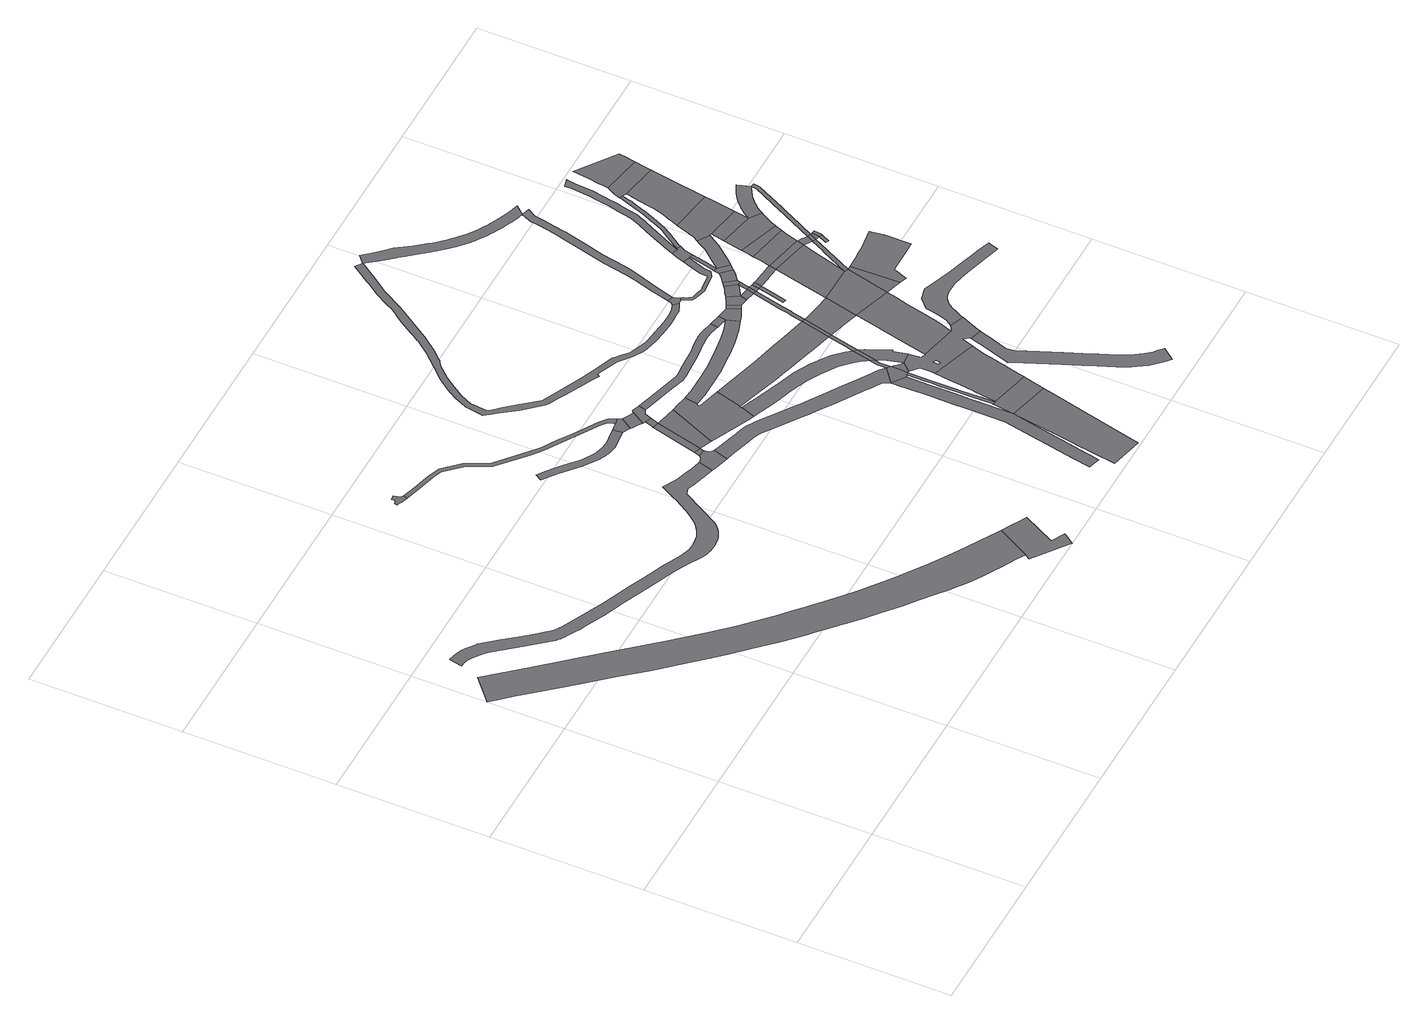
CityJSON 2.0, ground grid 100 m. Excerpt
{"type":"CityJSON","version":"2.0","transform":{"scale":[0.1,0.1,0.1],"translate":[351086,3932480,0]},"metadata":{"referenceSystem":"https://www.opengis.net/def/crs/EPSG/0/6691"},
"CityObjects":{
"road1":{"type":"Road","attributes":{"function":"3","RoadStructureAttribute.sectionType":"1"},"geometry":[{"type":"MultiSurface","lod":"1","boundaries":[[[0,1,2,3,4,5,6,7,8,9,10,11,12,13,14,15,16,17,18,19,20,21,22,23,24,25,26,27,28,29,30,31,32,33,34,35,36,37,38,39,40,41,42,43,44,45,46,47,48,49,50,51,52,53,54,55,56,57,58,59,60,61,62,63,64,65,66,67]]]}]},
"road2":{"type":"Road","attributes":{"RoadStructureAttribute.sectionType":"1"},"geometry":[{"type":"MultiSurface","lod":"1","boundaries":[[[68,69,70,71,72,73,74,75,76,77,78,79,80,81,82,83,84,85,86,87,88,89,90,91,92,93,94,95,96,97,98,99,100,101,102,103,104,105,106,107,108,109,110,111,112,113,114,115,116,117,118,119,120,121,122,123,124,125,126,127,128,129,130,131,132,133,134,135,136,137,138,139,140,141,142,143,144,145,146,147,148,149,150,151,152,153,154,155,156,157,158,159,160,161,162,163,164,165,166,167,168]]]}]},
"road3":{"type":"Road","geometry":[{"type":"MultiSurface","lod":"1","boundaries":[[[169,170,171,172,173,174,175,176,177,178,179,180,181,182,183,184,185,186]]]}]},
"road4":{"type":"Road","geometry":[{"type":"MultiSurface","lod":"1","boundaries":[[[187,188,189,41,40,190,191,192,193,194,195,196,197,198]]]}]},
"road5":{"type":"Road","attributes":{"RoadStructureAttribute.sectionType":"1"},"geometry":[{"type":"MultiSurface","lod":"1","boundaries":[[[185,199,200,201,202,203,204,205,206,207,208,209,210,211,212,213,214,215,216,217,218,219,220,221,222,223,224,225,226,227,228,229,230,186]]]}]},
"road6":{"type":"Road","attributes":{"RoadStructureAttribute.sectionType":"1"},"geometry":[{"type":"MultiSurface","lod":"1","boundaries":[[[231,232,233,234,235,236,237,238,239,240,241,242,243,244,245,246,247,248,249,250,251,252,253,254,255,256,257,258,259]]]}]},
"road7":{"type":"Road","geometry":[{"type":"MultiSurface","lod":"1","boundaries":[[[260,261,262,263,264,265,116,115,266,267,268,269,270,271,272,273,274,275,276]]]}]},
"road8":{"type":"Road","geometry":[{"type":"MultiSurface","lod":"1","boundaries":[[[277,260,276,278,279,280,281]]]}]},
"road9":{"type":"Road","geometry":[{"type":"MultiSurface","lod":"1","boundaries":[[[280,282,283,281]]]}]},
"road10":{"type":"Road","geometry":[{"type":"MultiSurface","lod":"1","boundaries":[[[284,231,259,285,286,287,288,212,211]]]}]},
"road11":{"type":"Road","attributes":{"function":"1","RoadStructureAttribute.sectionType":"1"},"geometry":[{"type":"MultiSurface","lod":"1","boundaries":[[[289,290,291,292,293,294,282,280]]]}]},
"road12":{"type":"Road","attributes":{"RoadStructureAttribute.sectionType":"1"},"geometry":[{"type":"MultiSurface","lod":"1","boundaries":[[[285,295,296,297,298,299,300,301,286]]]}]},
"road13":{"type":"Road","attributes":{"RoadStructureAttribute.sectionType":"6"},"geometry":[{"type":"MultiSurface","lod":"1","boundaries":[[[282,302,303,304,305,283]]]}]},
"road14":{"type":"Road","geometry":[{"type":"MultiSurface","lod":"1","boundaries":[[[306,307,308,309,310,298,297,304,303,311,312]]]}]},
"road15":{"type":"Road","attributes":{"function":"1","RoadStructureAttribute.sectionType":"1"},"geometry":[{"type":"MultiSurface","lod":"1","boundaries":[[[313,314,315,316,317,318,319,320,321,322,323,324,325,326,327,328,329,330,331,332,333,334,335,336,337,338,339,292,291,340,341,342,343,344,345,346,347,348]]]}]},
"road16":{"type":"Road","attributes":{"RoadStructureAttribute.sectionType":"1"},"geometry":[{"type":"MultiSurface","lod":"1","boundaries":[[[349,350,351,352,353,354,355,356,357,358,359,360,361,362,363,364,365,366,367,368,369,370,269,268,371,372,373,374,375,376,377,378,379,380,381,382,383,384,385,386,387,388,389,390]]]}]},
"road17":{"type":"Road","attributes":{"RoadStructureAttribute.sectionType":"1"},"geometry":[{"type":"MultiSurface","lod":"1","boundaries":[[[391,392,393,394,395,396,397,398,399,390,400,401,402,403,404,405,406,407,408,409,410]]]}]},
"road18":{"type":"Road","attributes":{"function":"2","RoadStructureAttribute.sectionType":"7"},"geometry":[{"type":"MultiSurface","lod":"1","boundaries":[[[411,412,413,414,415,416,417,418,419,420,421,422,423,424]]]}]},
"road19":{"type":"Road","attributes":{"function":"1","RoadStructureAttribute.sectionType":"1"},"geometry":[{"type":"MultiSurface","lod":"1","boundaries":[[[425,426,427,428,429,430,431,432,433,434,435,343,342,436,437,438,439,440,441,442,443,444,445,446,447,448,449]]]}]},
"road20":{"type":"Road","attributes":{"RoadStructureAttribute.sectionType":"1"},"geometry":[{"type":"MultiSurface","lod":"1","boundaries":[[[450,451,452,453,454,455,456,457,458,459,460,461,462,463,464,465,466,306,312,467,468,469,470,471,472,473,474,475,476,477,478,479,480,481,482,483,484,485,486,487]]]}]},
"road21":{"type":"Road","geometry":[{"type":"MultiSurface","lod":"1","boundaries":[[[488,489,490,491,492,493,494,495,496,497,498,499,500,501,502]]]}]},
"road22":{"type":"Road","attributes":{"function":"1","RoadStructureAttribute.sectionType":"1"},"geometry":[{"type":"MultiSurface","lod":"1","boundaries":[[[503,504,505,506,507,508,509,510,511,512,337,336,513,514,515,516,517,518,519,520,521,522,523]]]}]},
"road23":{"type":"Road","geometry":[{"type":"MultiSurface","lod":"1","boundaries":[[[524,502,501,525,526,416,415,527,528,529]]]}]},
"road24":{"type":"Road","attributes":{"function":"1","RoadStructureAttribute.sectionType":"1"},"geometry":[{"type":"MultiSurface","lod":"1","boundaries":[[[347,530,531,532,533,534,535,536,537,538,539,540,541,348]]]}]},
"road25":{"type":"Road","geometry":[{"type":"MultiSurface","lod":"1","boundaries":[[[349,390,399,495,494,542,543]]]}]},
"road26":{"type":"Road","attributes":{"function":"1","RoadStructureAttribute.sectionType":"1"},"geometry":[{"type":"MultiSurface","lod":"1","boundaries":[[[544,545,546,349,543,547,548,549,550,449]]]}]},
"road27":{"type":"Road","geometry":[{"type":"MultiSurface","lod":"1","boundaries":[[[551,552,553,542,494,554,555,556,557]]]}]},
"road28":{"type":"Road","geometry":[{"type":"MultiSurface","lod":"1","boundaries":[[[528,558,559,560,561,562,563,564,565,566,567,568,569,570,529]]]}]},
"road29":{"type":"Road","geometry":[{"type":"MultiSurface","lod":"1","boundaries":[[[550,571,425,449]]]}]},
"road30":{"type":"Road","attributes":{"RoadStructureAttribute.sectionType":"1"},"geometry":[{"type":"MultiSurface","lod":"1","boundaries":[[[572,573,574,575,576,577,578,579,580,581,582,583,584,585,586,587,588,589,590,591,592,593,594,595,596,597,598,599,600,601,602,603,604,605,606,607,608,609,610,611,612,613,614,615,616,617,618,619,620,621,622,623,624,625,626,627,628,629,630,631,632,633,634,635,636,637,638,639,640,641,642,643,644,645,646,647,648,649,650,651,652,653,654,655,656,657,658,659,660,661,662,663,664,665,666,667,668,669,670,671,672,673,674,675,676,677,678,679,572,680,681,682,683,684,685,686,687,688,689,690,691,692,693,694,695,696,697,698,699,700,701,702,703,704,705,706,707,708,709,710,711,712,713,714,715,716,717,718,719,720,721,722,723,724,725,726,727,728,729,730,731,732,733,734,735,736,737,738,739,740,741,742,743,744,745,746,747]]]}]},
"road31":{"type":"Road","attributes":{"function":"1"},"geometry":[{"type":"MultiSurface","lod":"1","boundaries":[[[748,749,750,751,752,753,571,550,754,755,756,757,758,759,557]]]}]},
"road32":{"type":"Road","attributes":{"RoadStructureAttribute.sectionType":"6"},"geometry":[{"type":"MultiSurface","lod":"1","boundaries":[[[486,760,503,761,762,487]]]}]},
"road33":{"type":"Road","geometry":[{"type":"MultiSurface","lod":"1","boundaries":[[[763,764,765,766,767,768,769,748,557,556,770,771,772,773,565,564,774,775,776,777,778,779,780,781,782,783,784,785,786,787],[788,789,790,791,792,793,794,795,796,797]]]}]},
"road34":{"type":"Road","geometry":[{"type":"MultiSurface","lod":"1","boundaries":[[[536,798,799,537]]]}]},
"road35":{"type":"Road","geometry":[{"type":"MultiSurface","lod":"1","boundaries":[[[800,801,802,761,503,523]]]}]},
"road36":{"type":"Road","attributes":{"function":"1","RoadStructureAttribute.sectionType":"1"},"geometry":[{"type":"MultiSurface","lod":"1","boundaries":[[[803,425,571,804,798,805,806,807,808,809,810,799,798,536]]]}]},
"road37":{"type":"Road","attributes":{"RoadStructureAttribute.sectionType":"1"},"geometry":[{"type":"MultiSurface","lod":"1","boundaries":[[[811,812,813,814,815,816,817,818,819,820,821,822,823,824,825,826,827,828,829,830,781,780,831,832,833,834,835,836,837,838,839,840,841,842,843,844,845,846,847,848,849]]]}]},
"road38":{"type":"Road","geometry":[{"type":"MultiSurface","lod":"1","boundaries":[[[850,851,633,632,852,853,854,855,856,857,858]]]}]},
"road39":{"type":"Road","geometry":[{"type":"MultiSurface","lod":"1","boundaries":[[[859,860,802,801]]]}]},
"road40":{"type":"Road","attributes":{"function":"2","RoadStructureAttribute.sectionType":"7"},"geometry":[{"type":"MultiSurface","lod":"1","boundaries":[[[807,861,862,863,864,865,866,867,868,787,786,869,870,871,872,873]]]}]},
"road41":{"type":"Road","geometry":[{"type":"MultiSurface","lod":"1","boundaries":[[[799,874,875,876,877,878,879,880,881,882,883,884,537]]]}]},
"road42":{"type":"Road","geometry":[{"type":"MultiSurface","lod":"1","boundaries":[[[885,886,860,859,887,888]]]}]},
"road43":{"type":"Road","attributes":{"RoadStructureAttribute.sectionType":"6"},"geometry":[{"type":"MultiSurface","lod":"1","boundaries":[[[887,880,889,890,891,888]]]}]},
"road44":{"type":"Road","attributes":{"function":"1","RoadStructureAttribute.sectionType":"1"},"geometry":[{"type":"MultiSurface","lod":"1","boundaries":[[[892,893,894,895,896,885,888,897,898,899]]]}]},
"road45":{"type":"Road","geometry":[{"type":"MultiSurface","lod":"1","boundaries":[[[900,901,902,903,904,905]]]}]},
"road46":{"type":"Road","geometry":[{"type":"MultiSurface","lod":"1","boundaries":[[[880,879,906,889]]]}]},
"road47":{"type":"Road","attributes":{"RoadStructureAttribute.sectionType":"1"},"geometry":[{"type":"MultiSurface","lod":"1","boundaries":[[[907,908,909,910,911,912,913,914,915,916,917,918,919,920,921,922,923,924,925,926,927,928,929,930,931,932,933,853,852]]]}]},
"road48":{"type":"Road","attributes":{"RoadStructureAttribute.sectionType":"6"},"geometry":[{"type":"MultiSurface","lod":"1","boundaries":[[[934,906,879,935,900,936]]]}]},
"road49":{"type":"Road","attributes":{"function":"1","RoadStructureAttribute.sectionType":"1"},"geometry":[{"type":"MultiSurface","lod":"1","boundaries":[[[937,889,906,938,939,940,941,899]]]}]},
"road50":{"type":"Road","geometry":[{"type":"MultiSurface","lod":"1","boundaries":[[[899,941,942,943,892]]]}]},
"road51":{"type":"Road","geometry":[{"type":"MultiSurface","lod":"1","boundaries":[[[900,905,944,945,946,936]]]}]},
"road52":{"type":"Road","geometry":[{"type":"MultiSurface","lod":"1","boundaries":[[[807,873,947,948,808]]]}]},
"road53":{"type":"Road","attributes":{"function":"1","RoadStructureAttribute.sectionType":"1"},"geometry":[{"type":"MultiSurface","lod":"1","boundaries":[[[949,943,942,950,951,952,953]]]}]},
"road54":{"type":"Road","attributes":{"RoadStructureAttribute.sectionType":"1"},"geometry":[{"type":"MultiSurface","lod":"1","boundaries":[[[954,955,956,957,958,959,960,945,944,961,962,963,964,965,966,967]]]}]},
"road55":{"type":"Road","attributes":{"RoadStructureAttribute.sectionType":"1"},"geometry":[{"type":"MultiSurface","lod":"1","boundaries":[[[968,969,970,971,972,973,974,975,976,977,978,979,980,850,858,981,982,983,984,985,986,987,988,989,990,991,992,993,994,995,996,710]]]}]},
"road56":{"type":"Road","geometry":[{"type":"MultiSurface","lod":"1","boundaries":[[[997,953,952,998,999]]]}]},
"road57":{"type":"Road","geometry":[{"type":"MultiSurface","lod":"1","boundaries":[[[1000,1001,1002,1003,1004,1005,1006,997,999]]]}]},
"road58":{"type":"Road","attributes":{"function":"2","RoadStructureAttribute.sectionType":"7"},"geometry":[{"type":"MultiSurface","lod":"1","boundaries":[[[1007,1008,1009,1010,947,873]]]}]},
"road59":{"type":"Road","attributes":{"function":"2","RoadStructureAttribute.sectionType":"7"},"geometry":[{"type":"MultiSurface","lod":"1","boundaries":[[[948,1011,1012,1013,1014,967,1015,808]]]}]},
"road60":{"type":"Road","geometry":[{"type":"MultiSurface","lod":"1","boundaries":[[[1016,1017,1018,921,920,1004,1003,1019,1020,1021,1022]]]}]},
"road61":{"type":"Road","attributes":{"RoadStructureAttribute.sectionType":"1"},"geometry":[{"type":"MultiSurface","lod":"1","boundaries":[[[1023,1024,1025,1026,1027,1028,1029,1030,1031,1032,1033,1034,784,783,1035,1036,1037,1038,1039,1040,1041,1042,1043,1044,1045,1046,1047,1048,1049,1050,1051,1052,1053,1054,1055,1056,1057,1058,1059]]]}]},
"road62":{"type":"Road","attributes":{"function":"1","RoadStructureAttribute.sectionType":"1"},"geometry":[{"type":"MultiSurface","lod":"1","boundaries":[[[1060,1061,1062,1063,1064,999,998,1065,1066,1067,1068,1069]]]}]},
"road63":{"type":"Road","geometry":[{"type":"MultiSurface","lod":"1","boundaries":[[[1070,954,967,1014]]]}]},
"road64":{"type":"Road","geometry":[{"type":"MultiSurface","lod":"1","boundaries":[[[947,1071,1072,1073,1074,1075,1076,1077,1078,948]]]}]},
"road65":{"type":"Road","attributes":{"function":"1"},"geometry":[{"type":"MultiSurface","lod":"1","boundaries":[[[1079,1080,1081,954,1070,1082,1083]]]}]},
"road66":{"type":"Road","geometry":[{"type":"MultiSurface","lod":"1","boundaries":[[[1084,1085,1086,1087,1088,1089,1009,1008,1090,1091,1092,1093,1094,1095,1096,1097,1098,1099,1100,1101,1102,1103,1104,1105,1106,1107,1108,1109]]]}]},
"road67":{"type":"Road","attributes":{"function":"2","RoadStructureAttribute.sectionType":"1"},"geometry":[{"type":"MultiSurface","lod":"1","boundaries":[[[1110,1111,1112,1079,1083]]]}]},
"road68":{"type":"Road","attributes":{"RoadStructureAttribute.sectionType":"1"},"geometry":[{"type":"MultiSurface","lod":"1","boundaries":[[[1113,1114,1115,1116,1117,1118,1070,1014,1119,1120,1121,1122,1123,1076]]]}]},
"road69":{"type":"Road","geometry":[{"type":"MultiSurface","lod":"1","boundaries":[[[1021,1124,1125,1126,1127,1128,1129,1130,1131,1132,1133,1134,1135,1136,1137,1138,1139,1140,1141,1142,1143,1144,1145,1146,1147,1148,1022]]]}]},
"road70":{"type":"Road","attributes":{"RoadStructureAttribute.sectionType":"1"},"geometry":[{"type":"MultiSurface","lod":"1","boundaries":[[[1149,1150,1151,1152,1153,1154,1155,1156,1157,1158,1159,1160,1161,1162,1017,1016,1163,1164,1165,1166,1167,1168,1169,1170,1171,1172,1173,1174,1175,1176,1177]]]}]},
"road71":{"type":"Road","geometry":[{"type":"MultiSurface","lod":"1","boundaries":[[[1111,1110,1178,1179,1180,1181,1182,1183,1184]]]}]},
"road72":{"type":"Road","geometry":[{"type":"MultiSurface","lod":"1","boundaries":[[[1075,1185,1113,1076]]]}]},
"road73":{"type":"Road","geometry":[{"type":"MultiSurface","lod":"1","boundaries":[[[1186,1187,1188,1189]]]}]},
"road74":{"type":"Road","attributes":{"RoadStructureAttribute.sectionType":"1"},"geometry":[{"type":"MultiSurface","lod":"1","boundaries":[[[1075,1190,1189,1191,1192,1185]]]}]},
"road75":{"type":"Road","attributes":{"function":"2","RoadStructureAttribute.sectionType":"1"},"geometry":[{"type":"MultiSurface","lod":"1","boundaries":[[[1183,1193,1194,1195,1196,1197,1184]]]}]},
"road76":{"type":"Road","attributes":{"RoadStructureAttribute.sectionType":"1"},"geometry":[{"type":"MultiSurface","lod":"1","boundaries":[[[1198,1191,1189,1188,1199]]]}]},
"road77":{"type":"Road","geometry":[{"type":"MultiSurface","lod":"1","boundaries":[[[1200,1201,1202,1203,1204,1205,1206,1207,1208,1209,1210,1211,1212,1213,1214,1195,1194,1215,1216,1217,1218,1060,1069]]]}]},
"road78":{"type":"Road","attributes":{"function":"2","RoadStructureAttribute.sectionType":"1"},"geometry":[{"type":"MultiSurface","lod":"1","boundaries":[[[1216,1219,1220,1221,1222,1223,1224,1225,1226,1227,1228,1229,1230,1231,1232,1233,1217]]]}]},
"road79":{"type":"Road","attributes":{"function":"1","RoadStructureAttribute.sectionType":"1"},"geometry":[{"type":"MultiSurface","lod":"1","boundaries":[[[1185,1234,1235,1236,1237,1238,1239,1240,1241,1242,1243,1244,1245,1246,1247,1248,1249,1250,1251,1183,1182,1252,1253,1254,1255,1256,1257,1258,1259,1260,1261,1240,1262,1263,1264,1265,1266,1113]]]}]},
"road80":{"type":"Road","geometry":[{"type":"MultiSurface","lod":"1","boundaries":[[[1267,1268,1269,1270,1271,1272,1273,1137,1136,1274,1224,1223]]]}]},
"road81":{"type":"Road","attributes":{"function":"2","RoadStructureAttribute.sectionType":"1"},"geometry":[{"type":"MultiSurface","lod":"1","boundaries":[[[1269,1275,1276,1277,1278,1279,1280,1281,1270]]]}]}
},
"vertices":[
[6,2507,0],[47,2460,0],[122,2376,0],[327,2142,0],[345,2121,0],[358,2106,0],[538,1898,0],[539,1897,0],[654,1763,0],[720,1689,0],[777,1625,0],[827,1570,0],[906,1483,0],[983,1404,0],[1072,1312,0],[1144,1239,0],[1193,1191,0],[1212,1172,0],[1324,1067,0],[1351,1042,0],[1408,991,0],[1411,989,0],[1441,961,0],[1497,911,0],[1498,910,0],[1591,828,0],[1674,759,0],[1784,669,0],[1862,607,0],[1943,544,0],[2022,482,0],[2069,449,0],[2101,424,0],[2129,406,0],[2173,376,0],[2208,355,0],[2230,342,0],[2281,313,0],[2327,288,0],[2425,236,0],[2479,205,0],[2598,423,0],[2571,437,0],[2475,492,0],[2386,544,0],[2308,591,0],[2224,644,0],[2144,696,0],[2065,749,0],[2005,791,0],[1991,801,0],[1920,853,0],[1854,902,0],[1788,953,0],[1711,1016,0],[1608,1101,0],[1551,1153,0],[1516,1184,0],[1512,1188,0],[1479,1217,0],[1382,1300,0],[1244,1434,0],[1213,1466,0],[1078,1605,0],[910,1794,0],[668,2070,0],[382,2393,0],[162,2644,0],
[235,2768,0],[264,2760,0],[283,2751,0],[310,2735,0],[352,2701,0],[377,2679,0],[433,2613,0],[521,2506,0],[638,2369,0],[659,2352,0],[665,2347,0],[680,2336,0],[684,2334,0],[706,2321,0],[738,2304,0],[791,2276,0],[818,2265,0],[918,2216,0],[948,2203,0],[1097,2144,0],[1280,2068,0],[1433,2004,0],[1504,1969,0],[1524,1959,0],[1554,1944,0],[1606,1914,0],[1639,1898,0],[1666,1886,0],[1685,1880,0],[1699,1877,0],[1720,1875,0],[1746,1874,0],[1766,1875,0],[1787,1878,0],[1805,1881,0],[1822,1886,0],[1839,1893,0],[1855,1901,0],[1867,1908,0],[1882,1919,0],[1907,1941,0],[1918,1952,0],[2068,2210,0],[2108,2223,0],[2152,2206,0],[2189,2194,0],[2242,2178,0],[2307,2160,0],[2334,2257,0],[2270,2274,0],[2220,2289,0],[2187,2300,0],[2144,2317,0],[2058,2360,0],[2019,2294,0],[2007,2267,0],[1991,2238,0],[1971,2206,0],[1937,2151,0],[1912,2116,0],[1895,2093,0],[1878,2074,0],[1861,2056,0],[1847,2044,0],[1834,2035,0],[1813,2022,0],[1791,2011,0],[1774,2004,0],[1757,1999,0],[1740,1995,0],[1719,1993,0],[1699,1992,0],[1679,1992,0],[1661,1994,0],[1648,1997,0],[1614,2008,0],[1593,2016,0],[1553,2034,0],[1455,2080,0],[1449,2082,0],[1389,2109,0],[1324,2136,0],[1235,2172,0],[1103,2226,0],[1036,2255,0],[946,2296,0],[762,2381,0],[713,2411,0],[707,2417,0],[674,2453,0],[638,2496,0],[573,2575,0],[510,2652,0],[411,2767,0],[403,2773,0],[348,2811,0],[322,2828,0],[289,2841,0],[264,2850,0],[225,2857,0],[209,2770,0],
[1319,3696,0],[1313,3702,0],[1309,3711,0],[1305,3726,0],[1301,3746,0],[1273,3741,0],[1272,3730,0],[1270,3723,0],[1266,3717,0],[1260,3713,0],[1249,3711,0],[1245,3693,0],[1251,3692,0],[1266,3685,0],[1275,3680,0],[1292,3673,0],[1319,3665,0],[1327,3692,0],
[2762,335,0],[2698,368,0],[2664,387,0],[2456,171,0],[2664,17,0],[2682,3,0],[2683,3,0],[2726,61,0],[2727,62,0],[2733,74,0],[2647,120,0],[2649,123,0],
[1450,3627,0],[1545,3602,0],[1603,3580,0],[1699,3480,0],[1777,3329,0],[1962,3169,0],[2027,3119,0],[2209,3005,0],[2363,2909,0],[2371,2903,0],[2395,2879,0],[2409,2846,0],[2410,2837,0],[2447,2851,0],[2444,2859,0],[2440,2868,0],[2430,2886,0],[2425,2894,0],[2411,2907,0],[2379,2932,0],[2224,3028,0],[2138,3082,0],[2042,3141,0],[1979,3191,0],[1799,3346,0],[1722,3496,0],[1619,3603,0],[1553,3628,0],[1542,3631,0],[1498,3643,0],[1462,3652,0],[1457,3653,0],
[2356,2830,0],[2281,2821,0],[2246,2818,0],[2232,2817,0],[2221,2817,0],[2200,2820,0],[2176,2825,0],[2151,2831,0],[2140,2835,0],[2104,2854,0],[2081,2868,0],[2058,2883,0],[2036,2900,0],[2008,2923,0],[1961,2964,0],[1916,3001,0],[1879,3030,0],[1837,3061,0],[1822,3071,0],[1798,3030,0],[1894,2958,0],[1941,2917,0],[2003,2863,0],[2094,2799,0],[2138,2778,0],[2182,2763,0],[2231,2756,0],[2286,2761,0],[2363,2769,0],
[2382,2279,0],[2379,2275,0],[2372,2269,0],[2365,2265,0],[2352,2259,0],[2343,2257,0],[2335,2152,0],[2368,2143,0],[2432,2125,0],[2460,2221,0],[2449,2230,0],[2443,2237,0],[2440,2241,0],[2436,2252,0],[2434,2261,0],[2434,2264,0],[2434,2279,0],
[2394,2307,0],[2434,2281,0],[2436,2292,0],[2439,2303,0],[2396,2318,0],
[2519,2616,0],[2477,2626,0],
[2362,2831,0],[2409,2743,0],[2459,2821,0],[2453,2835,0],[2449,2845,0],
[2452,2299,0],[2462,2295,0],[2520,2270,0],[2659,2585,0],[2562,2606,0],[2546,2610,0],
[2421,2735,0],[2456,2713,0],[2480,2697,0],[2536,2783,0],[2505,2798,0],[2468,2816,0],[2462,2819,0],
[2521,2626,0],[2538,2670,0],[2499,2685,0],[2480,2636,0],
[2603,2779,0],[2592,2783,0],[2551,2795,0],[2548,2796,0],[2538,2785,0],[2558,2719,0],[2588,2732,0],
[2858,2431,0],[2763,2457,0],[2761,2458,0],[2760,2458,0],[2759,2459,0],[2757,2460,0],[2756,2461,0],[2756,2463,0],[2755,2464,0],[2755,2466,0],[2754,2467,0],[2754,2469,0],[2754,2470,0],[2755,2472,0],[2755,2473,0],[2756,2475,0],[2757,2476,0],[2758,2477,0],[2759,2478,0],[2760,2479,0],[2762,2479,0],[2763,2480,0],[2765,2480,0],[2766,2480,0],[2780,2566,0],[2749,2571,0],[2711,2577,0],[2567,2249,0],[2790,2147,0],[2815,2138,0],[2852,2232,0],[2848,2236,0],[2848,2240,0],[2852,2244,0],[2856,2244,0],[2904,2418,0],
[3515,1617,0],[3484,1645,0],[3412,1689,0],[3403,1694,0],[3371,1715,0],[3268,1781,0],[3178,1841,0],[3176,1842,0],[3095,1894,0],[3087,1900,0],[3049,1924,0],[3021,1943,0],[2951,1991,0],[2855,2059,0],[2790,2104,0],[2761,2122,0],[2731,2139,0],[2709,2148,0],[2682,2157,0],[2646,2167,0],[2596,2181,0],[2505,2208,0],[2477,2112,0],[2569,2085,0],[2619,2071,0],[2654,2061,0],[2673,2055,0],[2687,2049,0],[2711,2036,0],[2735,2021,0],[2798,1977,0],[2894,1909,0],[2927,1886,0],[2965,1860,0],[3032,1816,0],[3061,1797,0],[3122,1758,0],[3214,1697,0],[3305,1639,0],[3318,1630,0],[3387,1586,0],[3414,1539,0],
[3373,166,0],[3383,216,0],[3390,250,0],[3498,786,0],[3498,1056,0],[3499,1164,0],[3500,1309,0],[3500,1328,0],[3501,1475,0],[3417,1464,0],[3417,1460,0],[3418,1432,0],[3419,1273,0],[3419,1256,0],[3418,1165,0],[3418,1148,0],[3418,1029,0],[3418,794,0],[3320,306,0],[3296,187,0],
[3600,17,0],[3623,114,0],[3692,400,0],[3757,674,0],[3767,715,0],[3500,779,0],[3452,473,0],[3435,366,0],[3429,329,0],[3415,247,0],[3413,234,0],[3411,218,0],[3410,212,0],[3386,68,0],
[3559,1854,0],[3530,1887,0],[3468,1952,0],[3434,1975,0],[3365,2022,0],[3356,2028,0],[3247,2083,0],[3229,2089,0],[3154,2118,0],[3005,2171,0],[2991,2177,0],[2971,2076,0],[3059,2048,0],[3079,2041,0],[3163,2010,0],[3165,2009,0],[3204,1991,0],[3227,1979,0],[3305,1941,0],[3403,1874,0],[3466,1812,0],[3497,1777,0],[3513,1755,0],[3519,1747,0],[3529,1731,0],
[3376,2703,0],[3339,2712,0],[3320,2716,0],[3304,2717,0],[3269,2719,0],[3243,2717,0],[3185,2711,0],[3161,2707,0],[3117,2702,0],[3058,2697,0],[2982,2692,0],[2945,2690,0],[2916,2690,0],[2910,2691,0],[2788,2727,0],[2699,2751,0],[2650,2765,0],[2636,2717,0],[2726,2692,0],[2774,2679,0],[2898,2642,0],[2900,2642,0],[2913,2640,0],[2946,2640,0],[2985,2642,0],[3062,2647,0],[3122,2652,0],[3168,2658,0],[3192,2662,0],[3247,2667,0],[3269,2669,0],[3301,2667,0],[3313,2666,0],[3329,2663,0],[3366,2654,0],[3380,2652,0],[3386,2650,0],[3397,2699,0],
[3540,1004,0],[3539,1069,0],[3537,1158,0],[3537,1164,0],[3537,1321,0],[3538,1481,0],[3538,1488,0],[3516,1480,0],[3516,1361,0],[3517,1316,0],[3517,1268,0],[3517,1164,0],[3519,1063,0],[3522,920,0],[3542,921,0],
[3464,2635,0],[3396,2613,0],[3368,2606,0],[3300,2590,0],[3185,2573,0],[3055,2561,0],[2979,2560,0],[2848,2559,0],[2788,2565,0],[2784,2565,0],[2768,2480,0],[2773,2479,0],[2836,2473,0],[2845,2472,0],[3005,2473,0],[3060,2474,0],[3195,2487,0],[3216,2490,0],[3316,2504,0],[3420,2529,0],[3491,2553,0],
[3542,919,0],[3519,921,0],[3519,901,0],[3775,749,0],[3801,858,0],[3547,918,0],
[2975,2208,0],[3167,2149,0],[3205,2138,0],[3257,2124,0],[3421,2080,0],[3454,2071,0],[3601,2031,0],[3647,2227,0],[3643,2228,0],[3459,2273,0],[3390,2290,0],[3220,2332,0],
[3538,1596,0],[3538,1599,0],
[3526,1718,0],[3515,1671,0],[3515,1653,0],[3538,1637,0],[3538,1668,0],[3540,1679,0],[3546,1703,0],
[3593,1546,0],[3562,1573,0],[3555,1580,0],[3539,1488,0],[3543,1490,0],[3549,1485,0],[3598,1541,0],
[3802,862,0],[3808,889,0],[3832,991,0],[3859,1105,0],[3873,1160,0],[3893,1220,0],[3900,1239,0],[3600,1339,0],[3588,1234,0],[3579,1163,0],[3573,1117,0],[3568,1080,0],[3566,1070,0],
[3577,1831,0],
[2958,4749,0],[2913,4779,0],[2884,4737,0],[2835,4663,0],[2828,4653,0],[2819,4641,0],[2763,4560,0],[2719,4484,0],[2685,4423,0],[2655,4383,0],[2653,4380,0],[2649,4375,0],[2643,4366,0],[2620,4335,0],[2618,4332,0],[2562,4244,0],[2549,4224,0],[2523,4185,0],[2519,4177,0],[2451,4088,0],[2364,3997,0],[2340,3971,0],[2294,3922,0],[2286,3913,0],[2235,3845,0],[2220,3822,0],[2189,3772,0],[2154,3695,0],[2150,3688,0],[2139,3610,0],[2132,3568,0],[2159,3531,0],[2190,3488,0],[2263,3391,0],[2369,3273,0],[2392,3258,0],[2449,3232,0],[2494,3209,0],[2652,3130,0],[2688,3112,0],[2721,3096,0],[2732,3114,0],[2733,3113,0],[2857,3062,0],[2875,3054,0],[2897,3037,0],[2956,2989,0],[3020,2954,0],[3051,2942,0],[3085,2934,0],[3124,2925,0],[3204,2915,0],[3216,2913,0],[3226,2914,0],[3232,2913,0],[3286,2908,0],[3339,2908,0],[3366,2911,0],[3403,2912,0],[3441,2926,0],[3468,2939,0],[3439,2972,0],[3434,2967,0],[3405,2956,0],[3364,2951,0],[3350,2951,0],[3304,2952,0],[3286,2952,0],[3111,2970,0],[3100,2971,0],[3079,2978,0],[3050,2989,0],[2980,3017,0],[2928,3062,0],[2917,3071,0],[2909,3078,0],[2899,3087,0],[2889,3095,0],[2743,3151,0],[2698,3169,0],[2676,3178,0],[2467,3272,0],[2466,3273,0],[2430,3289,0],[2394,3305,0],[2315,3401,0],[2241,3492,0],[2187,3547,0],[2176,3573,0],[2188,3675,0],[2225,3753,0],[2240,3777,0],[2268,3820,0],[2319,3891,0],[2375,3949,0],[2396,3972,0],[2430,3994,0],[2435,4000,0],[2489,4056,0],[2566,4157,0],[2601,4210,0],[2692,4345,0],[2726,4396,0],[2805,4533,0],[2859,4607,0],[2896,4659,0],[2899,4663,0],[2948,4736,0],[2970,4736,0],[3021,4669,0],[3085,4592,0],[3090,4586,0],[3118,4552,0],[3161,4501,0],[3219,4430,0],[3239,4406,0],[3259,4384,0],[3280,4361,0],[3298,4342,0],[3319,4322,0],[3342,4300,0],[3368,4278,0],[3384,4264,0],[3403,4248,0],[3420,4236,0],[3422,4234,0],[3443,4220,0],[3466,4205,0],[3487,4193,0],[3509,4181,0],[3531,4169,0],[3541,4164,0],[3560,4154,0],[3586,4141,0],[3611,4130,0],[3643,4117,0],[3672,4106,0],[3698,4096,0],[3729,4086,0],[3780,4145,0],[3748,4155,0],[3722,4163,0],[3694,4173,0],[3670,4182,0],[3642,4194,0],[3610,4208,0],[3588,4219,0],[3560,4234,0],[3542,4244,0],[3532,4249,0],[3531,4250,0],[3521,4255,0],[3501,4267,0],[3495,4271,0],[3482,4279,0],[3465,4291,0],[3447,4305,0],[3440,4310,0],[3430,4319,0],[3413,4333,0],[3391,4352,0],[3369,4372,0],[3350,4390,0],[3336,4405,0],[3329,4412,0],[3311,4431,0],[3291,4454,0],[3272,4477,0],[3227,4532,0],[3216,4547,0],[3151,4642,0],[3146,4647,0],[3142,4650,0],[3110,4685,0],[3063,4735,0],[3010,4796,0],
[3675,1552,0],[3672,1569,0],[3656,1643,0],[3667,1647,0],[3636,1715,0],[3599,1798,0],[3562,1677,0],[3575,1637,0],[3582,1618,0],[3596,1556,0],[3597,1550,0],[3598,1544,0],
[3404,2647,0],[3473,2684,0],[3406,2697,0],
[3716,1456,0],[3699,1464,0],[3691,1468,0],[3685,1472,0],[3682,1474,0],[3681,1492,0],[3681,1508,0],[3564,1472,0],[3579,1458,0],[3605,1437,0],[3603,1369,0],[3900,1241,0],[3906,1259,0],[3920,1299,0],[3927,1320,0],[3929,1320,0],[3956,1282,0],[3954,1278,0],[4031,1254,0],[4038,1274,0],[4088,1394,0],[3999,1431,0],[3959,1406,0],[3956,1406,0],[3717,1461,0],[3680,1385,0],[3681,1390,0],[3688,1386,0],[3690,1386,0],[3699,1382,0],[3696,1366,0],[3692,1351,0],[3681,1354,0],[3680,1354,0],[3680,1368,0],
[3623,2025,0],[3670,2221,0],
[3529,2565,0],[3584,2592,0],[3546,2670,0],
[3571,1907,0],[3591,1891,0],[3742,1991,0],[3743,1991,0],[3833,1964,0],[3884,2184,0],[3786,2200,0],[3686,2217,0],
[4374,223,0],[4356,237,0],[4338,252,0],[4321,267,0],[4307,282,0],[4286,308,0],[4268,332,0],[4252,356,0],[4237,380,0],[4225,402,0],[4205,447,0],[4162,550,0],[4125,639,0],[4083,742,0],[3999,941,0],[3971,1008,0],[3969,1058,0],[4001,1158,0],[4002,1162,0],[4029,1247,0],[3941,1234,0],[3935,1216,0],[3917,1159,0],[3867,998,0],[3876,978,0],[3991,704,0],[4037,591,0],[4070,511,0],[4114,407,0],[4136,358,0],[4150,331,0],[4167,302,0],[4186,274,0],[4207,246,0],[4232,216,0],[4250,196,0],[4271,177,0],[4294,158,0],[4311,143,0],
[3458,3007,0],[3451,2982,0],[3493,2941,0],[3513,2954,0],[3507,2964,0],[3501,2976,0],[3497,2985,0],[3496,2991,0],[3496,2996,0],
[3613,2606,0],[3575,2684,0],
[3829,1946,0],[3797,1805,0],[3792,1783,0],[3784,1751,0],[3765,1666,0],[3760,1647,0],[3741,1563,0],[3720,1473,0],[3987,1495,0],[4015,1612,0],[4045,1736,0],[4066,1820,0],[4082,1886,0],
[3678,2257,0],[3690,2305,0],[3695,2326,0],[3709,2387,0],[3755,2578,0],[3755,2579,0],[3732,2583,0],[3686,2390,0],[3671,2327,0],[3666,2306,0],[3649,2233,0],
[3635,2718,0],[3606,2700,0],[3668,2596,0],[3681,2644,0],
[3744,2632,0],[3736,2634,0],[3710,2638,0],
[3707,2765,0],[3701,2761,0],[3691,2753,0],[3666,2738,0],[3643,2723,0],[3699,2656,0],[3740,2682,0],[3759,2696,0],
[3783,2574,0],[3772,2527,0],[3741,2396,0],[3763,2391,0],[3786,2484,0],[3807,2568,0],
[3767,2628,0],
[3500,2935,0],[3505,2929,0],[3511,2913,0],[3520,2897,0],[3528,2885,0],[3547,2872,0],[3594,2856,0],[3626,2851,0],[3651,2854,0],[3749,2864,0],[3787,2889,0],[3790,2928,0],[3791,2929,0],[3831,3052,0],[3788,3066,0],[3757,2971,0],[3746,2937,0],[3742,2893,0],[3741,2886,0],[3642,2875,0],[3625,2874,0],[3592,2881,0],[3547,2890,0],[3541,2899,0],[3537,2908,0],[3529,2921,0],[3522,2940,0],
[3791,2623,0],[3779,2574,0],[3792,2623,0],
[3753,2669,0],[3775,2665,0],[3779,2681,0],[3780,2686,0],[3781,2690,0],
[3788,2717,0],[3735,2787,0],
[3807,2570,0],[3816,2619,0],[3797,2622,0],
[4152,2174,0],[4129,2183,0],
[3770,2813,0],[3821,2742,0],[3828,2747,0],[3855,2775,0],[3793,2836,0],
[3980,2600,0],[3973,2602,0],[3931,2607,0],[3910,2608,0],[3889,2610,0],[3866,2612,0],[3826,2617,0],[3819,2568,0],[3861,2562,0],[3875,2561,0],[3906,2559,0],[3926,2557,0],[3965,2552,0],[3969,2552,0],
[3707,4035,0],[3698,4013,0],[3695,3986,0],[3694,3974,0],[3677,3890,0],[3661,3812,0],[3659,3802,0],[3618,3645,0],[3574,3478,0],[3546,3323,0],[3528,3259,0],[3489,3117,0],[3487,3111,0],[3497,3001,0],[3526,3099,0],[3547,3165,0],[3563,3215,0],[3595,3312,0],[3606,3365,0],[3637,3522,0],[3669,3642,0],[3708,3790,0],[3710,3794,0],[3712,3807,0],[3725,3874,0],[3742,3961,0],[3743,3968,0],[3751,4016,0],[3786,4071,0],
[3801,2873,0],[3886,2806,0],[3824,2867,0],
[3827,2883,0],[3845,2958,0],[3857,3010,0],[3865,3044,0],[3843,3049,0],[3823,2964,0],[3809,2906,0],
[4162,1861,0],[4189,1852,0],[4181,2174,0],[4161,2173,0],
[4177,2345,0],[4187,2380,0],[4193,2400,0],[4221,2495,0],[3929,2378,0],
[3864,3143,0],[3822,3158,0],[3806,3117,0],[3878,3102,0],[3888,3125,0],[3895,3137,0],[3874,3150,0],
[4632,1557,0],[4575,1574,0],[4513,1594,0],[4395,1632,0],[4333,1652,0],[4323,1656,0],[4202,1700,0],[4123,1681,0],[4063,1623,0],[4055,1587,0],[4041,1521,0],[4023,1470,0],[4098,1418,0],[4116,1454,0],[4133,1487,0],[4145,1505,0],[4157,1521,0],[4160,1524,0],[4167,1531,0],[4176,1538,0],[4187,1545,0],[4198,1551,0],[4207,1554,0],[4230,1559,0],[4247,1561,0],[4262,1562,0],[4294,1562,0],[4316,1561,0],[4334,1558,0],[4364,1552,0],[4385,1547,0],[4461,1527,0],[4534,1506,0],[4595,1488,0],[4646,1473,0],[4689,1460,0],[4711,1532,0],
[3980,3070,0],[3965,3047,0],[3935,2998,0],[3847,2891,0],[3833,2877,0],[3887,2808,0],[3912,2833,0],[4005,2947,0],[4046,3012,0],[4053,3023,0],
[4235,2543,0],
[4241,2346,0],[4254,2373,0],[4265,2394,0],[4275,2413,0],[4295,2452,0],[4272,2461,0],[4229,2377,0],[4223,2365,0],
[4006,2718,0],[4000,2687,0],[3995,2666,0],[4260,2628,0],[4273,2664,0],
[4451,2194,0],[4396,2186,0],[4394,2186,0],[4349,2181,0],[4307,2178,0],[4259,2176,0],[4235,1835,0],[4266,1920,0],[4265,1922,0],[4266,1926,0],[4267,1928,0],[4270,1929,0],[4277,1930,0],[4298,1930,0],[4442,1934,0],[4505,1934,0],[4504,2105,0],[4502,2106,0],[4500,2107,0],[4499,2109,0],[4498,2111,0],[4498,2113,0],[4499,2115,0],[4501,2117,0],[4503,2118,0],[4489,2200,0],
[4291,2713,0],[4023,2802,0],[4013,2752,0],
[4295,2506,0],[4290,2509,0],[4271,2524,0],[4265,2528,0],[4255,2535,0],[4244,2540,0],[4226,2493,0],[4231,2491,0],[4236,2488,0],[4250,2477,0],[4261,2469,0],
[3905,3154,0],[3965,3243,0],[3972,3253,0],[3992,3286,0],[4012,3326,0],[4040,3387,0],[4065,3448,0],[4089,3513,0],[4109,3570,0],[4112,3579,0],[4117,3599,0],[4118,3604,0],[4124,3625,0],[4102,3631,0],[4099,3621,0],[4095,3609,0],[4089,3588,0],[4084,3576,0],[4065,3521,0],[4042,3457,0],[4017,3397,0],[3989,3337,0],[3970,3298,0],[3951,3267,0],[3884,3167,0],
[4050,3920,0],[4047,3890,0],[4041,3813,0],[4040,3808,0],[4029,3742,0],[4020,3693,0],[4017,3673,0],[4011,3648,0],[4000,3594,0],[3980,3500,0],[3952,3434,0],[3922,3375,0],[3890,3308,0],[3838,3198,0],[3879,3180,0],[3962,3355,0],[3993,3415,0],[4023,3486,0],[4044,3585,0],[4053,3628,0],[4060,3657,0],[4061,3665,0],[4085,3803,0],[4086,3808,0],[4095,3919,0],[4099,3949,0],[4103,3970,0],[4105,3979,0],[4049,3967,0],
[4302,2738,0],[4306,2745,0],[4318,2767,0],[4345,2817,0],[4355,2832,0],[4278,2881,0],[4049,2928,0],
[4318,2497,0],
[4297,2388,0],[4316,2378,0],[4345,2436,0],[4325,2445,0],
[4312,2447,0],[4333,2495,0],[4322,2496,0],
[4288,2937,0],[4295,2981,0],[4068,3020,0],[4068,3019,0],[4068,3018,0],
[4355,2491,0],[4348,2442,0],
[4054,3024,0],[4055,3025,0],[4056,3026,0],[4057,3027,0],[4058,3027,0],[4059,3027,0],[4061,3027,0],[4062,3027,0],[4063,3027,0],[4064,3026,0],[4065,3026,0],[4066,3025,0],[4066,3024,0],[4067,3023,0],[4068,3022,0],[4323,3144,0],[4330,3188,0],[4046,3233,0],[4002,3105,0],
[4375,3475,0],[4379,3503,0],[4385,3537,0],[4386,3545,0],[4391,3571,0],[4151,3614,0],[4146,3592,0],[4146,3589,0],[4140,3562,0],[4119,3462,0],[4109,3418,0],[4098,3374,0],[4089,3345,0],[4077,3312,0],[4062,3274,0],
[4405,2667,0],[4424,2704,0],[4445,2745,0],[4543,2938,0],[4545,2948,0],[4550,2979,0],[4525,2983,0],[4498,3069,0],[4477,3059,0],[4442,3041,0],[4416,3026,0],[4400,3015,0],[4379,2999,0],[4357,2979,0],[4343,2966,0],[4341,2963,0],[4323,2943,0],[4308,2924,0],[4368,2853,0],[4380,2871,0],[4392,2885,0],[4406,2901,0],[4418,2914,0],[4437,2930,0],[4453,2942,0],[4465,2950,0],[4486,2963,0],[4516,2979,0],[4519,2946,0],[4486,2880,0],[4417,2745,0],[4402,2715,0],[4392,2695,0],
[4394,3589,0],[4399,3615,0],[4411,3683,0],[4147,3731,0],[4124,3690,0],[4117,3678,0],[4103,3634,0],[4129,3623,0],
[4416,3713,0],[4422,3750,0],[4430,3798,0],[4183,3976,0],[4167,3869,0],[4156,3793,0],[4154,3774,0]
]}
